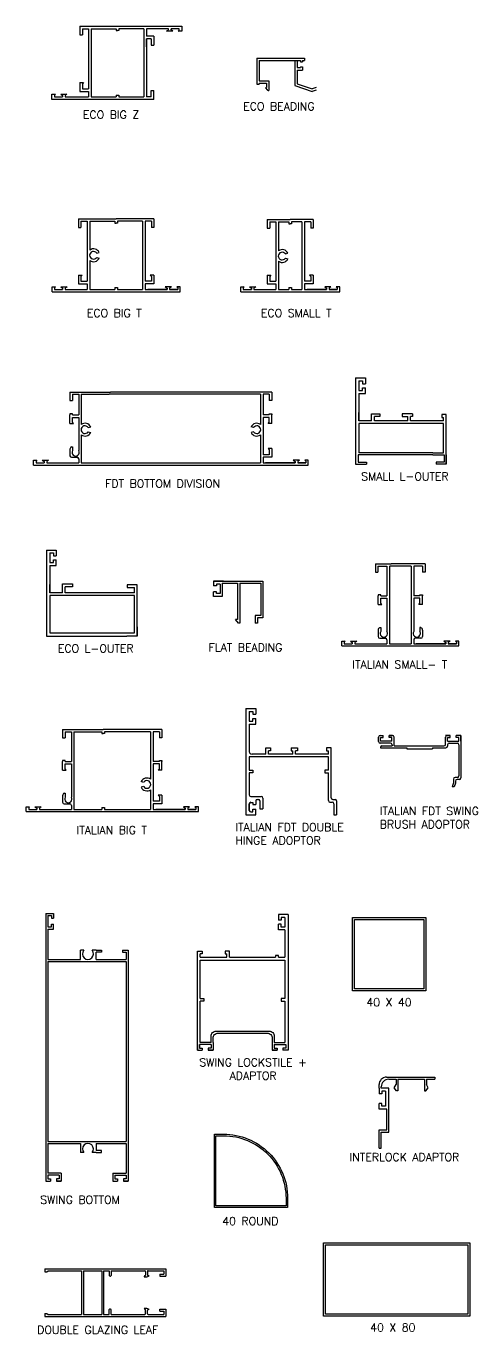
# Model space of a CAD drawing. Header units: millimetres. Extents: x -27371 to -844, y 11365 to 35579.
# Drawn here: x -1091 to -844, y 13920 to 14634 of the extents above; entities that cross this region are included whole.
import ezdxf

# ---------------------------------------------------------------- set-up
doc = ezdxf.new("R2010")
doc.units = ezdxf.units.MM
doc.styles.add('Annotative', font='romans.shx')

msp = doc.modelspace()

# ---------------------------------------------------------------- linework, layer by layer
for p, q in [((-1061.5, 14634.31), (-1005.9, 14634.31)), ((-1061.5, 14634.31), (-1061.5, 14629.51)), ((-1061.5, 14629.51), (-1060.1, 14629.51)), ((-1060.1, 14632.91), (-1056.7, 14632.91)), ((-1060.1, 14632.91), (-1060.1, 14629.51)), ((-1056.7, 14632.91), (-1056.7, 14600.11)), ((-1055.3, 14632.91), (-1041.6, 14632.91)), ((-1055.3, 14632.91), (-1055.3, 14611)), ((-1041.6, 14632.91), (-1041.6, 14631.91)), ((-1041.6, 14631.91), (-1040.9, 14631.91)), ((-1040.2, 14631.91), (-1040.9, 14631.91)), ((-1040.2, 14631.91), (-1040.9, 14631.91)), ((-1040.2, 14632.91), (-1040.2, 14631.91)), ((-1026.5, 14632.91), (-1040.2, 14632.91)), ((-1040.2, 14632.91), (-1040.2, 14631.91)), ((-1026.5, 14632.91), (-1026.5, 14595.71)), ((-1025.1, 14632.91), (-1025.1, 14628.76)), ((-1013.1, 14632.91), (-1025.1, 14632.91)), ((-1021.1, 14628.76), (-1025.1, 14628.76)), ((-1021.1, 14628.76), (-1021.1, 14623.96)), ((-1014.1, 14631.51), (-1013.1, 14632.21)), ((-1010.7, 14631.51), (-1014.1, 14631.51)), ((-1013.1, 14632.21), (-1013.1, 14632.91)), ((-1007.3, 14632.91), (-1011.7, 14632.91)), ((-1011.7, 14632.21), (-1011.7, 14632.91)), ((-1010.7, 14631.51), (-1011.7, 14632.21)), ((-1007.8, 14631.51), (-1007.3, 14631.95)), ((-1005.9, 14631.51), (-1007.8, 14631.51)), ((-1006.6, 14631.51), (-1007.8, 14631.51)), ((-1007.3, 14631.95), (-1007.3, 14632.91)), ((-1005.9, 14634.31), (-1005.9, 14631.51)), ((-1025.1, 14627.36), (-1025.1, 14600.11)), ((-1025.1, 14622.96), (-1025.1, 14627.36)), ((-1022.5, 14627.36), (-1025.1, 14627.36)), ((-1022.5, 14627.36), (-1022.5, 14623.96)), ((-1022.5, 14623.96), (-1021.1, 14623.96)), ((-964.89, 14616.86), (-938.89, 14616.86)), ((-964.89, 14616.86), (-964.89, 14602.66)), ((-963.59, 14615.56), (-940.99, 14615.56)), ((-963.59, 14615.56), (-963.59, 14604.46)), ((-944.09, 14615.56), (-944.09, 14601.86)), ((-942.79, 14615.56), (-942.79, 14611.66)), ((-940.99, 14615.56), (-940.99, 14614.86)), ((-940.99, 14614.86), (-939.89, 14614.86)), ((-939.89, 14615.56), (-938.89, 14615.56)), ((-939.89, 14615.56), (-939.89, 14614.86)), ((-938.89, 14616.86), (-938.89, 14615.56)), ((-1055.3, 14611), (-1055.3, 14595.71)), ((-1026.5, 14611), (-1026.5, 14595.71)), ((-942.79, 14611.66), (-940.99, 14611.66)), ((-942.79, 14610.36), (-939.89, 14610.36)), ((-942.79, 14610.36), (-942.79, 14602.79)), ((-940.99, 14612.16), (-939.89, 14612.16)), ((-940.99, 14612.16), (-940.99, 14611.66)), ((-939.89, 14612.16), (-939.89, 14610.36)), ((-1061.5, 14603.51), (-1061.5, 14598.71)), ((-1061.5, 14603.51), (-1059.5, 14603.51)), ((-1059.5, 14603.51), (-1060.1, 14602.79)), ((-1060.1, 14602.79), (-1060.1, 14600.11)), ((-1060.1, 14600.11), (-1056.7, 14600.11)), ((-1025.1, 14600.11), (-1025.1, 14595.71)), ((-964.89, 14602.66), (-963.59, 14602.66)), ((-963.59, 14604.46), (-958.39, 14604.46)), ((-963.59, 14603.16), (-959.69, 14603.16)), ((-963.59, 14603.16), (-963.59, 14602.66)), ((-960.09, 14600.56), (-959.69, 14600.88)), ((-960.09, 14600.56), (-959.23, 14599.5)), ((-959.69, 14603.16), (-959.69, 14600.88)), ((-958.73, 14599.26), (-958.39, 14599.26)), ((-958.39, 14604.46), (-958.39, 14599.26)), ((-944.09, 14601.86), (-934.69, 14598.66)), ((-942.79, 14602.79), (-934.69, 14600.03)), ((-932.44, 14600.8), (-934.69, 14600.03)), ((-932.44, 14599.42), (-934.69, 14598.66)), ((-1076.7, 14594.31), (-1076.7, 14597.11)), ((-1076.7, 14597.11), (-1074.8, 14597.11)), ((-1021.1, 14594.31), (-1076.7, 14594.31)), ((-1076, 14597.11), (-1074.8, 14597.11)), ((-1074.8, 14597.11), (-1075.3, 14596.66)), ((-1075.3, 14596.66), (-1075.3, 14595.71)), ((-1075.3, 14595.71), (-1070.9, 14595.71)), ((-1071.9, 14597.11), (-1068.5, 14597.11)), ((-1071.9, 14597.11), (-1070.9, 14596.41)), ((-1070.9, 14596.41), (-1070.9, 14595.71)), ((-1068.5, 14597.11), (-1069.5, 14596.41)), ((-1069.5, 14596.41), (-1069.5, 14595.71)), ((-1069.5, 14595.71), (-1056.7, 14595.71)), ((-1061.5, 14598.71), (-1056.7, 14598.71)), ((-1056.7, 14598.71), (-1056.7, 14595.71)), ((-1055.3, 14595.71), (-1041.6, 14595.71)), ((-1041.6, 14596.71), (-1040.2, 14596.71)), ((-1041.6, 14596.71), (-1041.6, 14595.71)), ((-1040.2, 14596.71), (-1040.2, 14595.71)), ((-1040.2, 14595.71), (-1026.5, 14595.71)), ((-1022.5, 14595.71), (-1025.1, 14595.71)), ((-1022.5, 14595.71), (-1022.5, 14599.11)), ((-1022.5, 14599.11), (-1021.1, 14599.11)), ((-1021.1, 14594.31), (-1021.1, 14599.11)), ((-1062.26, 14529.21), (-1041.66, 14529.21)), ((-1062.26, 14529.21), (-1062.26, 14524.41)), ((-1021.06, 14529.21), (-1041.66, 14529.21)), ((-1021.06, 14529.21), (-1021.06, 14524.41)), ((-959.26, 14528.81), (-946.66, 14528.81)), ((-959.26, 14528.81), (-959.26, 14524.01)), ((-934.06, 14528.81), (-946.66, 14528.81)), ((-934.06, 14528.81), (-934.06, 14524.01)), ((-1062.26, 14524.41), (-1060.86, 14524.41)), ((-1060.86, 14527.81), (-1057.46, 14527.81)), ((-1060.86, 14527.81), (-1060.86, 14524.41)), ((-1057.46, 14527.81), (-1057.46, 14495.01)), ((-1056.06, 14527.81), (-1042.36, 14527.81)), ((-1056.06, 14527.81), (-1056.06, 14512.09)), ((-1042.36, 14527.81), (-1042.36, 14526.81)), ((-1042.36, 14526.81), (-1041.66, 14526.81)), ((-1040.96, 14526.81), (-1041.66, 14526.81)), ((-1040.96, 14526.81), (-1041.66, 14526.81)), ((-1040.96, 14527.81), (-1040.96, 14526.81)), ((-1027.26, 14527.81), (-1040.96, 14527.81)), ((-1040.96, 14527.81), (-1040.96, 14526.81)), ((-1027.26, 14527.81), (-1027.26, 14490.61)), ((-1022.46, 14527.81), (-1025.86, 14527.81)), ((-1025.86, 14527.81), (-1025.86, 14495.01)), ((-1022.46, 14527.81), (-1022.46, 14524.41)), ((-1021.06, 14524.41), (-1022.46, 14524.41)), ((-959.26, 14524.01), (-957.86, 14524.01)), ((-957.86, 14527.41), (-954.46, 14527.41)), ((-957.86, 14527.41), (-957.86, 14524.01)), ((-954.46, 14527.41), (-954.46, 14495.01)), ((-953.06, 14527.41), (-947.36, 14527.41)), ((-953.06, 14527.41), (-953.06, 14511.69)), ((-947.36, 14527.41), (-947.36, 14526.41)), ((-947.36, 14526.41), (-946.66, 14526.41)), ((-945.96, 14526.41), (-946.66, 14526.41)), ((-945.96, 14526.41), (-946.66, 14526.41)), ((-945.96, 14527.41), (-945.96, 14526.41)), ((-940.26, 14527.41), (-945.96, 14527.41)), ((-945.96, 14527.41), (-945.96, 14526.41)), ((-940.26, 14527.41), (-940.26, 14490.61)), ((-935.46, 14527.41), (-938.86, 14527.41)), ((-938.86, 14527.41), (-938.86, 14495.01)), ((-935.46, 14527.41), (-935.46, 14524.01)), ((-934.06, 14524.01), (-935.46, 14524.01)), ((-1052.29, 14510.36), (-1050.91, 14510.75)), ((-1052.29, 14508.07), (-1050.91, 14507.68)), ((-949.29, 14509.96), (-947.91, 14510.35)), ((-949.29, 14507.67), (-947.91, 14507.28)), ((-1056.06, 14506.34), (-1056.06, 14505.91)), ((-1056.06, 14505.91), (-1056.06, 14490.61)), ((-1027.26, 14505.91), (-1027.26, 14490.61)), ((-953.06, 14505.94), (-953.06, 14505.51)), ((-953.06, 14505.51), (-953.06, 14490.61)), ((-940.26, 14505.51), (-940.26, 14490.61)), ((-1062.26, 14498.41), (-1062.26, 14493.61)), ((-1062.26, 14498.41), (-1060.26, 14498.41)), ((-1062.26, 14493.61), (-1057.46, 14493.61)), ((-1060.26, 14498.41), (-1060.86, 14497.69)), ((-1060.86, 14497.69), (-1060.86, 14495.01)), ((-1060.86, 14495.01), (-1057.46, 14495.01)), ((-1057.46, 14493.61), (-1057.46, 14490.61)), ((-1022.46, 14495.01), (-1025.86, 14495.01)), ((-1021.06, 14493.61), (-1025.86, 14493.61)), ((-1025.86, 14493.61), (-1025.86, 14490.61)), ((-1021.06, 14498.41), (-1023.06, 14498.41)), ((-1023.06, 14498.41), (-1022.46, 14497.69)), ((-1022.46, 14497.69), (-1022.46, 14495.01)), ((-1021.06, 14498.41), (-1021.06, 14493.61)), ((-959.26, 14498.41), (-959.26, 14493.61)), ((-959.26, 14498.41), (-957.26, 14498.41)), ((-959.26, 14493.61), (-954.46, 14493.61)), ((-957.26, 14498.41), (-957.86, 14497.69)), ((-957.86, 14497.69), (-957.86, 14495.01)), ((-957.86, 14495.01), (-954.46, 14495.01)), ((-954.46, 14493.61), (-954.46, 14490.61)), ((-935.46, 14495.01), (-938.86, 14495.01)), ((-934.06, 14493.61), (-938.86, 14493.61)), ((-938.86, 14493.61), (-938.86, 14490.61)), ((-934.06, 14498.41), (-936.06, 14498.41)), ((-936.06, 14498.41), (-935.46, 14497.69)), ((-935.46, 14497.69), (-935.46, 14495.01)), ((-934.06, 14498.41), (-934.06, 14493.61)), ((-1076.66, 14489.21), (-1076.66, 14492.01)), ((-1076.66, 14492.01), (-1074.76, 14492.01)), ((-1076.66, 14489.21), (-1006.66, 14489.21)), ((-1075.96, 14492.01), (-1074.76, 14492.01)), ((-1074.76, 14492.01), (-1075.26, 14491.57)), ((-1075.26, 14491.57), (-1075.26, 14490.61)), ((-1075.26, 14490.61), (-1070.86, 14490.61)), ((-1071.86, 14492.01), (-1068.46, 14492.01)), ((-1071.86, 14492.01), (-1070.86, 14491.31)), ((-1070.86, 14491.31), (-1070.86, 14490.61)), ((-1068.46, 14492.01), (-1069.46, 14491.31)), ((-1069.46, 14491.31), (-1069.46, 14490.61)), ((-1069.46, 14490.61), (-1057.46, 14490.61)), ((-1056.06, 14490.61), (-1042.36, 14490.61)), ((-1042.36, 14491.61), (-1040.96, 14491.61)), ((-1042.36, 14491.61), (-1042.36, 14490.61)), ((-1040.96, 14491.61), (-1040.96, 14490.61)), ((-1040.96, 14490.61), (-1027.26, 14490.61)), ((-1025.86, 14490.61), (-1013.86, 14490.61)), ((-1013.86, 14490.61), (-1024.46, 14490.61)), ((-1011.46, 14492.01), (-1014.86, 14492.01)), ((-1014.86, 14492.01), (-1013.86, 14491.31)), ((-1013.86, 14491.31), (-1013.86, 14490.61)), ((-1011.46, 14492.01), (-1012.46, 14491.31)), ((-1012.46, 14491.31), (-1012.46, 14490.61)), ((-1012.46, 14490.61), (-1008.06, 14490.61)), ((-1008.06, 14490.61), (-1012.46, 14490.61)), ((-1006.66, 14492.01), (-1008.56, 14492.01)), ((-1007.36, 14492.01), (-1008.56, 14492.01)), ((-1008.56, 14492.01), (-1008.06, 14491.57)), ((-1008.06, 14491.57), (-1008.06, 14490.61)), ((-1006.66, 14489.21), (-1006.66, 14492.01)), ((-973.66, 14489.21), (-973.66, 14492.01)), ((-973.66, 14492.01), (-971.76, 14492.01)), ((-973.66, 14489.21), (-919.66, 14489.21)), ((-972.96, 14492.01), (-971.76, 14492.01)), ((-971.76, 14492.01), (-972.26, 14491.57)), ((-972.26, 14491.57), (-972.26, 14490.61)), ((-972.26, 14490.61), (-967.86, 14490.61)), ((-968.86, 14492.01), (-965.46, 14492.01)), ((-968.86, 14492.01), (-967.86, 14491.31)), ((-967.86, 14491.31), (-967.86, 14490.61)), ((-965.46, 14492.01), (-966.46, 14491.31)), ((-966.46, 14491.31), (-966.46, 14490.61)), ((-966.46, 14490.61), (-954.46, 14490.61)), ((-953.06, 14490.61), (-947.36, 14490.61)), ((-947.36, 14491.61), (-945.96, 14491.61)), ((-947.36, 14491.61), (-947.36, 14490.61)), ((-945.96, 14491.61), (-945.96, 14490.61)), ((-945.96, 14490.61), (-940.26, 14490.61)), ((-938.86, 14490.61), (-926.86, 14490.61)), ((-926.86, 14490.61), (-937.46, 14490.61)), ((-924.46, 14492.01), (-927.86, 14492.01)), ((-927.86, 14492.01), (-926.86, 14491.31)), ((-926.86, 14491.31), (-926.86, 14490.61)), ((-924.46, 14492.01), (-925.46, 14491.31)), ((-925.46, 14491.31), (-925.46, 14490.61)), ((-925.46, 14490.61), (-921.06, 14490.61)), ((-921.06, 14490.61), (-925.46, 14490.61)), ((-919.66, 14492.01), (-921.56, 14492.01)), ((-920.36, 14492.01), (-921.56, 14492.01)), ((-921.56, 14492.01), (-921.06, 14491.57)), ((-921.06, 14491.57), (-921.06, 14490.61)), ((-919.66, 14489.21), (-919.66, 14492.01)), ((-910.99, 14442.23), (-910.99, 14395.23)), ((-910.99, 14442.23), (-905.59, 14442.23)), ((-905.59, 14442.23), (-905.59, 14439.13)), ((-909.19, 14440.63), (-909.19, 14435.39)), ((-909.19, 14440.63), (-907.19, 14440.63)), ((-909.19, 14440.63), (-909.19, 14435.39)), ((-909.19, 14435.39), (-907.19, 14435.39)), ((-907.19, 14440.63), (-907.19, 14439.13)), ((-907.19, 14439.13), (-905.59, 14439.13)), ((-907.19, 14436.89), (-905.59, 14436.89)), ((-907.19, 14435.39), (-907.19, 14436.89)), ((-905.59, 14433.79), (-905.59, 14436.89)), ((-1066.89, 14434.53), (-1044.79, 14434.53)), ((-1066.89, 14434.53), (-1066.89, 14429.93)), ((-1066.89, 14429.93), (-1065.49, 14429.93)), ((-1065.49, 14433.33), (-1062.09, 14433.33)), ((-1065.49, 14433.33), (-1065.49, 14429.93)), ((-1062.09, 14433.33), (-1062.09, 14422.13)), ((-1060.69, 14433.33), (-1045.49, 14433.33)), ((-1060.69, 14433.33), (-1060.69, 14416.88)), ((-962.89, 14433.33), (-1045.49, 14433.33)), ((-956.69, 14434.53), (-1044.79, 14434.53)), ((-962.89, 14433.33), (-962.89, 14416.88)), ((-958.09, 14433.33), (-961.49, 14433.33)), ((-961.49, 14433.33), (-961.49, 14422.13)), ((-958.09, 14433.33), (-958.09, 14429.93)), ((-956.69, 14429.93), (-958.09, 14429.93)), ((-956.69, 14434.53), (-956.69, 14429.93)), ((-909.19, 14433.79), (-909.19, 14418.87)), ((-909.19, 14433.79), (-905.59, 14433.79)), ((-1065.49, 14422.63), (-1066.89, 14422.63)), ((-1066.89, 14422.63), (-1066.89, 14422.13)), ((-1066.89, 14417.33), (-1066.89, 14422.13)), ((-1065.49, 14422.13), (-1065.49, 14422.63)), ((-1065.49, 14422.13), (-1062.09, 14422.13)), ((-958.09, 14422.13), (-961.49, 14422.13)), ((-958.09, 14422.13), (-958.09, 14422.63)), ((-958.09, 14422.63), (-956.69, 14422.63)), ((-956.69, 14422.63), (-956.69, 14422.13)), ((-956.69, 14417.33), (-956.69, 14422.13)), ((-909.19, 14418.87), (-909.19, 14423.43)), ((-909.19, 14421.93), (-909.19, 14418.87)), ((-902.24, 14422.73), (-897.78, 14422.73)), ((-902.24, 14421.23), (-902.24, 14422.73)), ((-902.24, 14418.87), (-902.24, 14421.23)), ((-900.74, 14418.87), (-900.74, 14421.23)), ((-897.78, 14421.23), (-900.74, 14421.23)), ((-897.78, 14422.73), (-897.78, 14421.23)), ((-880.01, 14422.73), (-885.48, 14422.73)), ((-885.48, 14422.73), (-885.48, 14421.23)), ((-885.48, 14421.23), (-882.51, 14421.23)), ((-882.51, 14418.87), (-882.51, 14421.23)), ((-881.01, 14418.87), (-881.01, 14421.23)), ((-880.01, 14421.23), (-881.01, 14421.23)), ((-880.01, 14422.73), (-880.01, 14421.23)), ((-861.49, 14422.23), (-863.95, 14422.23)), ((-863.95, 14422.23), (-863.95, 14420.73)), ((-861.49, 14395.23), (-861.49, 14422.23)), ((-861.49, 14420.73), (-861.49, 14422.23)), ((-861.49, 14418.87), (-861.49, 14421.34)), ((-1066.89, 14417.33), (-1064.89, 14417.33)), ((-1065.49, 14420.73), (-1062.09, 14420.73)), ((-1065.49, 14418.05), (-1065.49, 14420.73)), ((-1064.89, 14417.33), (-1065.49, 14418.05)), ((-1062.09, 14420.73), (-1062.09, 14402.6)), ((-1056.93, 14415.15), (-1055.54, 14415.54)), ((-966.65, 14415.15), (-968.03, 14415.54)), ((-961.49, 14420.73), (-961.49, 14400.33)), ((-958.09, 14420.73), (-961.49, 14420.73)), ((-958.69, 14417.33), (-958.09, 14418.05)), ((-956.69, 14417.33), (-958.69, 14417.33)), ((-958.09, 14418.05), (-958.09, 14420.73)), ((-902.24, 14418.87), (-909.19, 14418.87)), ((-905.59, 14418.87), (-909.19, 14418.87)), ((-909.19, 14417.37), (-909.19, 14401.43)), ((-862.99, 14417.37), (-909.19, 14417.37)), ((-882.51, 14418.87), (-900.74, 14418.87)), ((-882.51, 14418.87), (-898.6, 14418.87)), ((-862.99, 14418.87), (-881.01, 14418.87)), ((-863.95, 14420.73), (-862.99, 14420.73)), ((-862.99, 14418.87), (-862.99, 14420.73)), ((-862.99, 14418.87), (-862.99, 14420.73)), ((-862.99, 14401.43), (-862.99, 14417.37)), ((-1060.69, 14411.14), (-1060.69, 14395.93)), ((-1060.69, 14411.14), (-1060.69, 14410.7)), ((-1060.69, 14406.66), (-1060.69, 14395.93)), ((-1056.93, 14412.87), (-1055.54, 14412.47)), ((-966.65, 14412.87), (-968.03, 14412.47)), ((-962.89, 14411.14), (-962.89, 14410.7)), ((-962.89, 14411.14), (-962.89, 14395.93)), ((-962.89, 14411.14), (-962.89, 14395.93)), ((-1066.89, 14403.37), (-1066.89, 14399.79)), ((-1066.03, 14404.73), (-1065.49, 14404.73)), ((-1065.49, 14404.73), (-1065.49, 14402.6)), ((-958.09, 14400.33), (-961.49, 14400.33)), ((-956.69, 14403.73), (-958.69, 14403.73)), ((-958.69, 14403.73), (-958.09, 14403.01)), ((-958.09, 14403.01), (-958.09, 14400.33)), ((-956.69, 14403.73), (-956.69, 14398.93)), ((-868.82, 14400.33), (-909.59, 14400.33)), ((-909.59, 14400.33), (-909.59, 14396.33)), ((-868.82, 14401.43), (-909.19, 14401.43)), ((-868.82, 14401.43), (-862.99, 14401.43)), ((-868.82, 14400.33), (-862.59, 14400.33)), ((-862.59, 14400.33), (-862.59, 14396.33)), ((-861.49, 14400.33), (-861.49, 14395.23)), ((-1086.79, 14394.73), (-1086.79, 14397.33)), ((-1086.79, 14397.33), (-1084.89, 14397.33)), ((-1086.79, 14394.73), (-936.79, 14394.73)), ((-1086.09, 14397.33), (-1084.89, 14397.33)), ((-1084.89, 14397.33), (-1085.39, 14396.89)), ((-1085.39, 14396.89), (-1085.39, 14395.93)), ((-1085.39, 14395.93), (-1080.99, 14395.93)), ((-1081.99, 14397.33), (-1078.59, 14397.33)), ((-1081.99, 14397.33), (-1080.99, 14396.63)), ((-1080.99, 14396.63), (-1080.99, 14395.93)), ((-1078.59, 14397.33), (-1079.59, 14396.63)), ((-1079.59, 14396.63), (-1079.59, 14395.93)), ((-1079.59, 14395.93), (-1062.09, 14395.93)), ((-1066.03, 14398.93), (-1062.95, 14398.93)), ((-1062.09, 14398.07), (-1062.09, 14395.93)), ((-1060.69, 14395.93), (-1045.49, 14395.93)), ((-1045.49, 14395.93), (-962.89, 14395.93)), ((-956.69, 14398.93), (-961.49, 14398.93)), ((-961.49, 14398.93), (-961.49, 14395.93)), ((-961.49, 14395.93), (-943.99, 14395.93)), ((-943.99, 14395.93), (-960.09, 14395.93)), ((-941.59, 14397.33), (-944.99, 14397.33)), ((-944.99, 14397.33), (-943.99, 14396.63)), ((-943.99, 14396.63), (-943.99, 14395.93)), ((-941.59, 14397.33), (-942.59, 14396.63)), ((-942.59, 14396.63), (-942.59, 14395.93)), ((-942.59, 14395.93), (-938.19, 14395.93)), ((-938.19, 14395.93), (-942.59, 14395.93)), ((-936.79, 14397.33), (-938.69, 14397.33)), ((-937.49, 14397.33), (-938.69, 14397.33)), ((-938.69, 14397.33), (-938.19, 14396.89)), ((-938.19, 14396.89), (-938.19, 14395.93)), ((-936.79, 14394.73), (-936.79, 14397.33)), ((-910.99, 14395.23), (-909.19, 14395.23)), ((-910.99, 14395.23), (-909.19, 14395.23)), ((-910.69, 14395.23), (-905.09, 14395.23)), ((-910.69, 14395.23), (-905.09, 14395.23)), ((-909.59, 14396.33), (-905.09, 14396.33)), ((-905.09, 14396.33), (-905.09, 14395.23)), ((-867.09, 14396.33), (-867.09, 14395.23)), ((-862.59, 14396.33), (-867.09, 14396.33)), ((-861.49, 14395.23), (-867.09, 14395.23)), ((-861.49, 14395.23), (-867.09, 14395.23)), ((-1079.73, 14348.3), (-1079.73, 14301.3)), ((-1079.73, 14348.3), (-1074.33, 14348.3)), ((-1077.93, 14346.7), (-1077.93, 14341.47)), ((-1077.93, 14346.7), (-1075.93, 14346.7)), ((-1077.93, 14346.7), (-1077.93, 14341.47)), ((-1075.93, 14346.7), (-1075.93, 14345.2)), ((-1075.93, 14345.2), (-1074.33, 14345.2)), ((-1075.93, 14342.97), (-1074.33, 14342.97)), ((-1075.93, 14341.47), (-1075.93, 14342.97)), ((-1074.33, 14348.3), (-1074.33, 14345.2)), ((-1074.33, 14339.87), (-1074.33, 14342.97)), ((-1077.93, 14341.47), (-1075.93, 14341.47)), ((-1077.93, 14339.87), (-1077.93, 14324.94)), ((-1077.93, 14339.87), (-1074.33, 14339.87)), ((-900.18, 14340.76), (-891.58, 14340.76)), ((-900.18, 14340.76), (-900.18, 14336.16)), ((-900.18, 14336.16), (-898.78, 14336.16)), ((-898.78, 14339.56), (-893.88, 14339.56)), ((-898.78, 14339.56), (-898.78, 14336.16)), ((-893.88, 14339.56), (-893.88, 14323.36)), ((-892.48, 14339.56), (-892.28, 14339.56)), ((-892.48, 14339.56), (-892.48, 14297.16)), ((-880.68, 14339.56), (-892.28, 14339.56)), ((-872.98, 14340.76), (-891.58, 14340.76)), ((-880.68, 14339.56), (-880.68, 14297.16)), ((-874.38, 14339.56), (-879.28, 14339.56)), ((-879.28, 14339.56), (-879.28, 14323.36)), ((-874.38, 14339.56), (-874.38, 14336.16)), ((-872.98, 14336.16), (-874.38, 14336.16)), ((-872.98, 14340.76), (-872.98, 14336.16)), ((-1077.93, 14324.94), (-1077.93, 14329.5)), ((-1077.93, 14328), (-1077.93, 14324.94)), ((-1070.98, 14329.8), (-1065.52, 14329.8)), ((-1070.98, 14328.3), (-1070.98, 14329.8)), ((-1070.98, 14324.94), (-1070.98, 14328.3)), ((-1069.48, 14324.94), (-1069.48, 14328.3)), ((-1065.52, 14328.3), (-1069.48, 14328.3)), ((-1065.52, 14329.8), (-1065.52, 14328.3)), ((-1030.23, 14329.3), (-1035.69, 14329.3)), ((-1035.69, 14329.3), (-1035.69, 14327.8)), ((-1030.23, 14301.3), (-1030.23, 14329.3)), ((-1030.23, 14327.8), (-1030.23, 14329.3)), ((-1030.23, 14324.94), (-1030.23, 14328.41)), ((-988.55, 14331.34), (-961.55, 14331.34)), ((-983.15, 14331.34), (-988.55, 14331.34)), ((-988.55, 14331.34), (-988.55, 14328.74)), ((-986.95, 14328.74), (-988.55, 14328.74)), ((-984.95, 14329.74), (-986.95, 14329.74)), ((-986.95, 14329.74), (-986.95, 14328.74)), ((-984.95, 14329.74), (-984.95, 14324.5)), ((-984.95, 14329.74), (-984.95, 14324.5)), ((-983.75, 14330.14), (-975.45, 14330.14)), ((-983.75, 14330.14), (-983.75, 14322.9)), ((-975.45, 14330.14), (-975.45, 14310.34)), ((-974.25, 14330.14), (-962.75, 14330.14)), ((-974.25, 14330.14), (-974.25, 14308.34)), ((-962.75, 14330.14), (-962.75, 14312.54)), ((-961.55, 14331.34), (-961.55, 14311.34)), ((-1070.98, 14324.94), (-1077.93, 14324.94)), ((-1074.33, 14324.94), (-1077.93, 14324.94)), ((-1077.93, 14323.44), (-1077.93, 14303.1)), ((-1031.73, 14323.44), (-1077.93, 14323.44)), ((-1031.73, 14324.94), (-1069.48, 14324.94)), ((-1051.25, 14324.94), (-1069.48, 14324.94)), ((-1051.25, 14324.94), (-1067.34, 14324.94)), ((-1035.69, 14327.8), (-1031.73, 14327.8)), ((-1031.73, 14324.94), (-1031.73, 14327.8)), ((-1031.73, 14324.94), (-1031.73, 14327.8)), ((-1031.73, 14303.1), (-1031.73, 14323.44)), ((-986.95, 14325.5), (-988.55, 14325.5)), ((-988.55, 14322.9), (-988.55, 14325.5)), ((-983.75, 14322.9), (-988.55, 14322.9)), ((-986.95, 14324.5), (-986.95, 14325.5)), ((-984.95, 14324.5), (-986.95, 14324.5)), ((-897.28, 14323.86), (-898.68, 14323.86)), ((-898.68, 14323.86), (-898.68, 14323.36)), ((-898.68, 14318.56), (-898.68, 14323.36)), ((-897.28, 14323.36), (-897.28, 14323.86)), ((-897.28, 14323.36), (-893.88, 14323.36)), ((-897.28, 14321.96), (-893.88, 14321.96)), ((-897.28, 14319.28), (-897.28, 14321.96)), ((-893.88, 14321.96), (-893.88, 14303.83)), ((-875.88, 14323.36), (-879.28, 14323.36)), ((-879.28, 14321.96), (-879.28, 14303.83)), ((-875.88, 14321.96), (-879.28, 14321.96)), ((-875.88, 14323.36), (-875.88, 14323.86)), ((-875.88, 14323.86), (-874.48, 14323.86)), ((-875.88, 14319.28), (-875.88, 14321.96)), ((-874.48, 14323.86), (-874.48, 14323.36)), ((-874.48, 14318.56), (-874.48, 14323.36)), ((-898.68, 14318.56), (-896.68, 14318.56)), ((-896.68, 14318.56), (-897.28, 14319.28)), ((-876.48, 14318.56), (-875.88, 14319.28)), ((-874.48, 14318.56), (-876.48, 14318.56)), ((-975.45, 14310.34), (-976.45, 14310.34)), ((-974.85, 14308.34), (-976.45, 14310.34)), ((-974.25, 14308.34), (-974.85, 14308.34)), ((-962.75, 14312.54), (-965.75, 14312.54)), ((-965.75, 14312.54), (-965.75, 14308.34)), ((-964.55, 14308.34), (-965.75, 14308.34)), ((-961.55, 14311.34), (-964.55, 14311.34)), ((-964.55, 14311.34), (-964.55, 14308.34)), ((-892.48, 14312.45), (-892.48, 14297.16)), ((-880.68, 14307.89), (-880.68, 14297.16)), ((-880.68, 14307.45), (-880.68, 14297.16)), ((-1079.73, 14301.3), (-1077.93, 14301.3)), ((-1079.73, 14301.3), (-1077.93, 14301.3)), ((-1079.43, 14301.3), (-1073.83, 14301.3)), ((-1079.43, 14301.3), (-1035.83, 14301.3)), ((-1077.93, 14303.1), (-1031.73, 14303.1)), ((-1030.23, 14301.3), (-1035.83, 14301.3)), ((-1030.23, 14301.3), (-1035.83, 14301.3)), ((-1030.23, 14306.4), (-1030.23, 14301.3)), ((-898.68, 14304.6), (-898.68, 14301.02)), ((-897.82, 14305.96), (-897.28, 14305.96)), ((-897.82, 14300.16), (-894.74, 14300.16)), ((-897.28, 14305.96), (-897.28, 14303.83)), ((-875.34, 14300.16), (-878.42, 14300.16)), ((-875.88, 14305.96), (-875.88, 14303.83)), ((-875.34, 14305.96), (-875.88, 14305.96)), ((-874.48, 14304.6), (-874.48, 14301.02)), ((-918.58, 14295.96), (-918.58, 14298.56)), ((-918.58, 14298.56), (-916.68, 14298.56)), ((-918.58, 14295.96), (-854.58, 14295.96)), ((-917.88, 14298.56), (-916.68, 14298.56)), ((-916.68, 14298.56), (-917.18, 14298.12)), ((-917.18, 14298.12), (-917.18, 14297.16)), ((-917.18, 14297.16), (-912.78, 14297.16)), ((-913.78, 14298.56), (-910.38, 14298.56)), ((-913.78, 14298.56), (-912.78, 14297.86)), ((-912.78, 14297.86), (-912.78, 14297.16)), ((-910.38, 14298.56), (-911.38, 14297.86)), ((-911.38, 14297.86), (-911.38, 14297.16)), ((-911.38, 14297.16), (-893.88, 14297.16)), ((-893.88, 14299.3), (-893.88, 14297.16)), ((-892.48, 14297.16), (-890.88, 14297.16)), ((-890.88, 14297.16), (-880.68, 14297.16)), ((-879.28, 14299.3), (-879.28, 14297.16)), ((-879.28, 14297.16), (-861.78, 14297.16)), ((-861.78, 14297.16), (-877.88, 14297.16)), ((-859.38, 14298.56), (-862.78, 14298.56)), ((-862.78, 14298.56), (-861.78, 14297.86)), ((-861.78, 14297.86), (-861.78, 14297.16)), ((-859.38, 14298.56), (-860.38, 14297.86)), ((-860.38, 14297.86), (-860.38, 14297.16)), ((-860.38, 14297.16), (-855.98, 14297.16)), ((-855.98, 14297.16), (-860.38, 14297.16)), ((-854.58, 14298.56), (-856.48, 14298.56)), ((-855.28, 14298.56), (-856.48, 14298.56)), ((-856.48, 14298.56), (-855.98, 14298.12)), ((-855.98, 14298.12), (-855.98, 14297.16)), ((-854.58, 14295.96), (-854.58, 14298.56)), ((-970.84, 14261.74), (-970.84, 14203.74)), ((-970.84, 14261.74), (-965.44, 14261.74)), ((-969.04, 14260.14), (-969.04, 14254.9)), ((-969.04, 14260.14), (-967.04, 14260.14)), ((-969.04, 14260.14), (-969.04, 14254.9)), ((-967.04, 14260.14), (-967.04, 14258.64)), ((-967.04, 14258.64), (-965.44, 14258.64)), ((-965.44, 14261.74), (-965.44, 14258.64)), ((-1070.88, 14250.35), (-1048.78, 14250.35)), ((-1070.88, 14250.35), (-1070.88, 14245.75)), ((-1016.68, 14250.35), (-1048.78, 14250.35)), ((-1016.68, 14250.35), (-1016.68, 14245.75)), ((-969.04, 14254.9), (-967.04, 14254.9)), ((-969.04, 14253.3), (-969.04, 14238.8)), ((-969.04, 14253.3), (-965.44, 14253.3)), ((-967.04, 14256.4), (-965.44, 14256.4)), ((-967.04, 14254.9), (-967.04, 14256.4)), ((-965.44, 14253.3), (-965.44, 14256.4)), ((-1070.88, 14245.75), (-1069.48, 14245.75)), ((-1069.48, 14249.15), (-1066.08, 14249.15)), ((-1069.48, 14249.15), (-1069.48, 14245.75)), ((-1066.08, 14249.15), (-1066.08, 14232.95)), ((-1064.68, 14249.15), (-1049.48, 14249.15)), ((-1064.68, 14249.15), (-1064.68, 14206.75)), ((-1049.48, 14249.15), (-1049.48, 14248.15)), ((-1049.48, 14248.15), (-1048.78, 14248.15)), ((-1048.08, 14248.15), (-1048.78, 14248.15)), ((-1048.08, 14248.15), (-1048.78, 14248.15)), ((-1048.08, 14249.15), (-1048.08, 14248.15)), ((-1022.88, 14249.15), (-1048.08, 14249.15)), ((-1048.08, 14249.15), (-1048.08, 14248.15)), ((-1022.88, 14249.15), (-1022.88, 14223.22)), ((-1018.08, 14249.15), (-1021.48, 14249.15)), ((-1021.48, 14249.15), (-1021.48, 14232.95)), ((-1018.08, 14249.15), (-1018.08, 14245.75)), ((-1016.68, 14245.75), (-1018.08, 14245.75)), ((-898.45, 14243.72), (-898.45, 14246.2)), ((-897.59, 14247.06), (-895.85, 14247.06)), ((-897.59, 14247.06), (-895.85, 14247.06)), ((-891.94, 14242.86), (-897.59, 14242.86)), ((-897.35, 14243.96), (-897.35, 14245.96)), ((-897.35, 14245.96), (-895.85, 14245.96)), ((-891.11, 14243.96), (-897.35, 14243.96)), ((-895.85, 14245.96), (-895.85, 14247.06)), ((-892.61, 14247.06), (-890.87, 14247.06)), ((-892.61, 14245.96), (-892.61, 14247.06)), ((-890.87, 14247.06), (-892.61, 14247.06)), ((-891.11, 14245.96), (-892.61, 14245.96)), ((-891.11, 14243.96), (-891.11, 14245.96)), ((-890.01, 14241.36), (-890.01, 14246.2)), ((-859.28, 14247.06), (-861.88, 14247.06)), ((-861.88, 14242.22), (-861.88, 14246.2)), ((-861.03, 14247.06), (-859.28, 14247.06)), ((-860.78, 14243.96), (-860.78, 14245.96)), ((-860.78, 14245.96), (-859.28, 14245.96)), ((-860.78, 14243.96), (-854.55, 14243.96)), ((-859.93, 14242.86), (-855.41, 14242.86)), ((-859.28, 14245.96), (-859.28, 14247.06)), ((-853.45, 14247.06), (-856.05, 14247.06)), ((-856.05, 14245.96), (-856.05, 14247.06)), ((-854.31, 14247.06), (-856.05, 14247.06)), ((-854.55, 14245.96), (-856.05, 14245.96)), ((-854.55, 14243.96), (-854.55, 14245.96)), ((-853.45, 14247.06), (-853.45, 14223.92)), ((-853.45, 14243.96), (-853.45, 14246.2)), ((-969.04, 14235.37), (-969.04, 14228.2)), ((-925.84, 14235.37), (-969.04, 14235.37)), ((-959.95, 14236.87), (-967.37, 14236.87)), ((-959.95, 14240.24), (-957.48, 14240.24)), ((-959.95, 14238.74), (-959.95, 14240.24)), ((-959.95, 14236.87), (-959.95, 14239.35)), ((-958.45, 14236.87), (-958.45, 14238.74)), ((-957.48, 14238.74), (-958.45, 14238.74)), ((-945.2, 14236.87), (-958.45, 14236.87)), ((-957.48, 14240.24), (-957.48, 14238.74)), ((-946.16, 14240.24), (-942.73, 14240.24)), ((-946.16, 14240.24), (-946.16, 14238.74)), ((-946.16, 14238.74), (-945.2, 14238.74)), ((-945.2, 14236.87), (-945.2, 14238.74)), ((-943.7, 14236.87), (-943.7, 14238.74)), ((-942.73, 14238.74), (-943.7, 14238.74)), ((-925.84, 14236.87), (-943.7, 14236.87)), ((-942.73, 14240.24), (-942.73, 14238.74)), ((-924.34, 14240.24), (-926.8, 14240.24)), ((-926.8, 14240.24), (-926.8, 14238.74)), ((-926.8, 14238.74), (-925.84, 14238.74)), ((-925.84, 14236.87), (-925.84, 14238.74)), ((-925.84, 14228.2), (-925.84, 14235.37)), ((-924.34, 14213.03), (-924.34, 14240.24)), ((-924.34, 14238.74), (-924.34, 14240.24)), ((-924.34, 14236.87), (-924.34, 14239.35)), ((-897.45, 14240.5), (-897.45, 14240.36)), ((-897.45, 14240.36), (-882.95, 14240.36)), ((-896.59, 14241.36), (-891.08, 14241.36)), ((-891.08, 14242), (-891.08, 14241.36)), ((-890.01, 14241.36), (-862.74, 14241.36)), ((-882.95, 14240.36), (-882.95, 14239.86)), ((-882.95, 14239.86), (-868.95, 14239.86)), ((-868.95, 14240.36), (-861.64, 14240.36)), ((-868.95, 14240.36), (-868.95, 14239.86)), ((-860.78, 14242), (-860.78, 14241.36)), ((-860.78, 14241.36), (-860.78, 14241.22)), ((-854.55, 14242), (-854.55, 14225.02)), ((-1069.48, 14233.45), (-1070.88, 14233.45)), ((-1070.88, 14233.45), (-1070.88, 14232.95)), ((-1070.88, 14228.15), (-1070.88, 14232.95)), ((-1070.88, 14228.15), (-1068.88, 14228.15)), ((-1069.48, 14232.95), (-1069.48, 14233.45)), ((-1069.48, 14232.95), (-1066.08, 14232.95)), ((-1069.48, 14231.55), (-1066.08, 14231.55)), ((-1069.48, 14228.87), (-1069.48, 14231.55)), ((-1068.88, 14228.15), (-1069.48, 14228.87)), ((-1066.08, 14231.55), (-1066.08, 14213.42)), ((-1018.08, 14232.95), (-1021.48, 14232.95)), ((-1021.48, 14231.55), (-1021.48, 14211.15)), ((-1018.08, 14231.55), (-1021.48, 14231.55)), ((-1018.68, 14228.15), (-1018.08, 14228.87)), ((-1016.68, 14228.15), (-1018.68, 14228.15)), ((-1018.08, 14232.95), (-1018.08, 14233.45)), ((-1018.08, 14233.45), (-1016.68, 14233.45)), ((-1018.08, 14228.87), (-1018.08, 14231.55)), ((-1016.68, 14233.45), (-1016.68, 14232.95)), ((-1016.68, 14228.15), (-1016.68, 14232.95)), ((-1064.68, 14222.04), (-1064.68, 14206.75)), ((-1026.65, 14221.49), (-1028.03, 14221.89)), ((-969.04, 14226.7), (-969.04, 14214.63)), ((-925.84, 14211.53), (-925.84, 14226.7)), ((-857.55, 14221.16), (-858.35, 14219.06)), ((-857.55, 14223.3), (-857.55, 14221.16)), ((-856.45, 14220.96), (-857.17, 14219.06)), ((-855.41, 14224.16), (-856.69, 14224.16)), ((-856.45, 14222.2), (-856.45, 14220.96)), ((-854.31, 14223.06), (-855.59, 14223.06)), ((-1070.88, 14214.19), (-1070.88, 14210.61)), ((-1070.02, 14215.55), (-1069.48, 14215.55)), ((-1069.48, 14215.55), (-1069.48, 14213.42)), ((-1026.65, 14219.21), (-1028.03, 14218.81)), ((-1022.88, 14217.48), (-1022.88, 14217.04)), ((-1022.88, 14217.48), (-1022.88, 14206.75)), ((-1022.88, 14217.04), (-1022.88, 14206.75)), ((-1016.68, 14214.55), (-1018.68, 14214.55)), ((-1018.68, 14214.55), (-1018.08, 14213.83)), ((-1018.08, 14213.83), (-1018.08, 14211.15)), ((-1016.68, 14214.55), (-1016.68, 14209.75)), ((-968.18, 14213.77), (-962.46, 14213.77)), ((-857.17, 14219.06), (-858.35, 14219.06)), ((-1090.78, 14205.55), (-1090.78, 14208.15)), ((-1090.78, 14208.15), (-1088.88, 14208.15)), ((-1090.08, 14208.15), (-1088.88, 14208.15)), ((-1088.88, 14208.15), (-1089.38, 14207.71)), ((-1089.38, 14207.71), (-1089.38, 14206.75)), ((-1089.38, 14206.75), (-1084.98, 14206.75)), ((-1085.98, 14208.15), (-1082.58, 14208.15)), ((-1085.98, 14208.15), (-1084.98, 14207.45)), ((-1084.98, 14207.45), (-1084.98, 14206.75)), ((-1082.58, 14208.15), (-1083.58, 14207.45)), ((-1083.58, 14207.45), (-1083.58, 14206.75)), ((-1083.58, 14206.75), (-1066.08, 14206.75)), ((-1070.02, 14209.75), (-1066.95, 14209.75)), ((-1066.08, 14208.89), (-1066.08, 14206.75)), ((-1064.68, 14206.75), (-1049.48, 14206.75)), ((-1049.48, 14207.75), (-1048.08, 14207.75)), ((-1049.48, 14207.75), (-1049.48, 14206.75)), ((-1048.08, 14207.75), (-1048.08, 14206.75)), ((-1048.08, 14206.75), (-1022.88, 14206.75)), ((-1018.08, 14211.15), (-1021.48, 14211.15)), ((-1016.68, 14209.75), (-1021.48, 14209.75)), ((-1021.48, 14209.75), (-1021.48, 14206.75)), ((-1021.48, 14206.75), (-1003.98, 14206.75)), ((-1003.98, 14206.75), (-1020.08, 14206.75)), ((-1001.58, 14208.15), (-1004.98, 14208.15)), ((-1004.98, 14208.15), (-1003.98, 14207.45)), ((-1003.98, 14207.45), (-1003.98, 14206.75)), ((-1001.58, 14208.15), (-1002.58, 14207.45)), ((-1002.58, 14207.45), (-1002.58, 14206.75)), ((-1002.58, 14206.75), (-998.18, 14206.75)), ((-998.18, 14206.75), (-1002.58, 14206.75)), ((-996.78, 14208.15), (-998.68, 14208.15)), ((-997.48, 14208.15), (-998.68, 14208.15)), ((-998.68, 14208.15), (-998.18, 14207.71)), ((-998.18, 14207.71), (-998.18, 14206.75)), ((-996.78, 14205.55), (-996.78, 14208.15)), ((-969.04, 14209.72), (-969.04, 14206.2)), ((-969.04, 14206.2), (-969.04, 14209.72)), ((-969.04, 14206.2), (-969.04, 14209.72)), ((-968.18, 14210.57), (-967.04, 14210.57)), ((-967.04, 14210.57), (-967.04, 14209.37)), ((-967.04, 14209.37), (-965.44, 14209.37)), ((-967.04, 14206.84), (-965.44, 14206.84)), ((-967.04, 14205.34), (-967.04, 14206.84)), ((-965.44, 14211.32), (-965.44, 14209.37)), ((-965.44, 14203.74), (-965.44, 14206.84)), ((-964.58, 14212.17), (-964.06, 14212.17)), ((-963.2, 14211.32), (-963.2, 14207.06)), ((-963.2, 14207.06), (-961.6, 14207.06)), ((-961.6, 14212.92), (-961.6, 14207.06)), ((-924.98, 14210.67), (-923.69, 14210.67)), ((-923.48, 14212.17), (-922.19, 14212.17)), ((-922.84, 14209.82), (-922.84, 14203.74)), ((-921.34, 14211.32), (-921.34, 14203.74)), ((-1090.78, 14205.55), (-996.78, 14205.55)), ((-970.84, 14203.74), (-965.44, 14203.74)), ((-970.84, 14203.74), (-965.44, 14203.74)), ((-968.18, 14205.34), (-967.04, 14205.34)), ((-922.84, 14203.74), (-921.34, 14203.74)), ((-1080.12, 14149.85), (-1075.92, 14149.85)), ((-1080.12, 14149.85), (-1080.12, 14003.85)), ((-1075.92, 14149.85), (-1075.92, 14147.25)), ((-1079.02, 14148.75), (-1077.02, 14148.75)), ((-1079.02, 14148.75), (-1079.02, 14142.52)), ((-1079.02, 14142.52), (-1077.02, 14142.52)), ((-1077.02, 14148.75), (-1077.02, 14147.25)), ((-1077.02, 14147.25), (-1075.92, 14147.25)), ((-1077.02, 14144.02), (-1075.92, 14144.02)), ((-1077.02, 14142.52), (-1077.02, 14144.02)), ((-1075.92, 14141.42), (-1075.92, 14144.02)), ((-947.73, 14149.34), (-953.13, 14149.34)), ((-953.13, 14149.34), (-953.13, 14146.24)), ((-951.53, 14146.24), (-953.13, 14146.24)), ((-951.53, 14144), (-953.13, 14144)), ((-953.13, 14140.9), (-953.13, 14144)), ((-949.53, 14147.74), (-951.53, 14147.74)), ((-951.53, 14147.74), (-951.53, 14146.24)), ((-951.53, 14142.5), (-951.53, 14144)), ((-949.53, 14142.5), (-951.53, 14142.5)), ((-949.53, 14147.74), (-949.53, 14142.5)), ((-949.53, 14147.74), (-949.53, 14142.5)), ((-947.73, 14149.34), (-947.73, 14075.34)), ((-1079.02, 14141.42), (-1079.02, 14124.85)), ((-1079.02, 14141.42), (-1075.92, 14141.42)), ((-949.53, 14140.9), (-953.13, 14140.9)), ((-949.53, 14140.9), (-949.53, 14125.97)), ((-1059.3, 14129.85), (-1061.05, 14129.85)), ((-1061.05, 14124.85), (-1061.05, 14129.85)), ((-1052.6, 14129.85), (-1054.84, 14129.85)), ((-1052.6, 14129.85), (-1049.6, 14129.85)), ((-1052.6, 14124.85), (-1052.6, 14128.75)), ((-1049.6, 14128.75), (-1052.6, 14128.75)), ((-1049.6, 14129.85), (-1049.6, 14128.75)), ((-1038.22, 14129.85), (-1035.12, 14129.85)), ((-1038.22, 14129.85), (-1038.22, 14128.75)), ((-1038.22, 14128.75), (-1036.22, 14128.75)), ((-1036.22, 14128.75), (-1036.22, 14124.85)), ((-1035.12, 14129.85), (-1035.12, 14003.85)), ((-997.23, 14075.34), (-997.23, 14129.34)), ((-997.23, 14129.34), (-994.77, 14129.34)), ((-997.23, 14127.84), (-997.23, 14129.34)), ((-997.23, 14125.97), (-997.23, 14128.45)), ((-994.77, 14129.34), (-994.77, 14127.84)), ((-979.73, 14129.34), (-982.19, 14129.34)), ((-982.19, 14129.34), (-982.19, 14127.84)), ((-979.73, 14127.84), (-979.73, 14129.34)), ((-1079.02, 14124.85), (-1061.05, 14124.85)), ((-1079.02, 14123.75), (-1036.22, 14123.75)), ((-1079.02, 14123.75), (-1079.02, 14025.45)), ((-1052.6, 14124.85), (-1036.22, 14124.85)), ((-1036.22, 14123.75), (-1036.22, 14025.45)), ((-995.73, 14125.97), (-995.73, 14127.84)), ((-994.77, 14127.84), (-995.73, 14127.84)), ((-995.73, 14125.97), (-981.23, 14125.97)), ((-995.73, 14103.53), (-995.73, 14124.47)), ((-995.73, 14124.47), (-949.53, 14124.47)), ((-982.19, 14127.84), (-981.23, 14127.84)), ((-981.23, 14125.97), (-981.23, 14127.84)), ((-979.73, 14125.97), (-979.73, 14127.84)), ((-979.73, 14125.97), (-960.12, 14125.97)), ((-979.73, 14125.97), (-954.63, 14125.97)), ((-953.13, 14125.97), (-949.53, 14125.97)), ((-949.53, 14124.47), (-949.53, 14103.53)), ((-995.73, 14079.54), (-995.73, 14102.03)), ((-949.53, 14102.03), (-949.53, 14079.54)), ((-997.23, 14078.44), (-997.23, 14075.34)), ((-989.89, 14078.44), (-996.13, 14078.44)), ((-996.13, 14078.44), (-996.13, 14076.44)), ((-989.89, 14079.54), (-995.73, 14079.54)), ((-989.89, 14078.44), (-989.89, 14076.44)), ((-988.79, 14079.54), (-988.79, 14075.34)), ((-956.47, 14079.54), (-956.47, 14075.34)), ((-955.37, 14079.54), (-949.53, 14079.54)), ((-955.37, 14078.44), (-955.37, 14076.44)), ((-955.37, 14078.44), (-949.13, 14078.44)), ((-949.13, 14078.44), (-949.13, 14076.44)), ((-997.23, 14075.34), (-994.63, 14075.34)), ((-997.23, 14075.34), (-994.63, 14075.34)), ((-996.13, 14076.44), (-994.63, 14076.44)), ((-994.63, 14076.44), (-994.63, 14075.34)), ((-991.39, 14076.44), (-991.39, 14075.34)), ((-989.89, 14076.44), (-991.39, 14076.44)), ((-991.39, 14075.34), (-988.79, 14075.34)), ((-988.79, 14075.34), (-991.39, 14075.34)), ((-953.87, 14075.34), (-956.47, 14075.34)), ((-956.47, 14075.34), (-953.87, 14075.34)), ((-955.37, 14076.44), (-953.87, 14076.44)), ((-953.87, 14076.44), (-953.87, 14075.34)), ((-950.63, 14076.44), (-950.63, 14075.34)), ((-949.13, 14076.44), (-950.63, 14076.44)), ((-948.03, 14075.34), (-950.63, 14075.34)), ((-948.03, 14075.34), (-950.63, 14075.34)), ((-947.73, 14075.34), (-949.53, 14075.34)), ((-947.73, 14075.34), (-949.53, 14075.34)), ((-894.08, 14060.58), (-867.77, 14060.58)), ((-892.88, 14059.38), (-888.91, 14059.38)), ((-888.91, 14059.38), (-888.91, 14056.51)), ((-887.91, 14059.38), (-873.34, 14059.38)), ((-887.91, 14059.38), (-887.91, 14056.51)), ((-873.34, 14059.38), (-873.34, 14056.51)), ((-872.34, 14059.38), (-867.77, 14059.38)), ((-872.34, 14059.38), (-872.34, 14056.51)), ((-867.77, 14060.58), (-867.77, 14059.38)), ((-898.17, 14054.58), (-898.17, 14056.48)), ((-898.17, 14054.58), (-898.17, 14051.48)), ((-896.57, 14051.48), (-898.17, 14051.48)), ((-896.97, 14054.58), (-896.97, 14055.28)), ((-892.77, 14054.58), (-896.97, 14054.58)), ((-894.57, 14052.98), (-896.57, 14052.98)), ((-896.57, 14052.98), (-896.57, 14051.48)), ((-894.57, 14052.98), (-894.57, 14044.74)), ((-894.57, 14052.98), (-894.57, 14044.74)), ((-892.77, 14030.58), (-892.77, 14054.58)), ((-889.88, 14054.76), (-888.91, 14056.51)), ((-888.65, 14053.01), (-889.88, 14054.76)), ((-887.91, 14053.01), (-888.65, 14053.01)), ((-887.91, 14056.51), (-887.91, 14053.01)), ((-873.34, 14056.51), (-873.34, 14053.01)), ((-873.34, 14053.01), (-872.6, 14053.01)), ((-872.6, 14053.01), (-871.37, 14054.76)), ((-871.37, 14054.76), (-872.34, 14056.51)), ((-896.57, 14046.24), (-898.17, 14046.24)), ((-898.17, 14043.14), (-898.17, 14046.24)), ((-893.97, 14043.14), (-898.17, 14043.14)), ((-896.57, 14044.74), (-896.57, 14046.24)), ((-894.57, 14044.74), (-896.57, 14044.74)), ((-893.97, 14031.78), (-893.97, 14043.14)), ((-898.17, 14021.78), (-898.17, 14031.78)), ((-898.17, 14031.78), (-893.97, 14031.78)), ((-896.97, 14021.78), (-896.97, 14030.58)), ((-896.97, 14030.58), (-892.77, 14030.58)), ((-1079.02, 14025.45), (-1036.22, 14025.45)), ((-1079.02, 14024.35), (-1061.05, 14024.35)), ((-1079.02, 14024.35), (-1079.02, 14008.05)), ((-1061.05, 14024.35), (-1061.05, 14019.35)), ((-1052.6, 14024.35), (-1036.22, 14024.35)), ((-1052.6, 14024.35), (-1052.6, 14020.45)), ((-1036.22, 14024.35), (-1036.22, 14008.05)), ((-898.17, 14021.78), (-896.97, 14021.78)), ((-1059.3, 14019.35), (-1061.05, 14019.35)), ((-1052.6, 14019.35), (-1054.84, 14019.35)), ((-1049.6, 14020.45), (-1052.6, 14020.45)), ((-1052.6, 14019.35), (-1049.6, 14019.35)), ((-1049.6, 14019.35), (-1049.6, 14020.45)), ((-1080.12, 14006.95), (-1080.12, 14003.85)), ((-1071.69, 14008.05), (-1079.02, 14008.05)), ((-1072.79, 14006.95), (-1079.02, 14006.95)), ((-1079.02, 14006.95), (-1079.02, 14004.95)), ((-1072.79, 14006.95), (-1072.79, 14004.95)), ((-1071.69, 14008.05), (-1071.69, 14003.85)), ((-1043.56, 14008.05), (-1043.56, 14003.85)), ((-1043.56, 14008.05), (-1036.22, 14008.05)), ((-1042.46, 14006.95), (-1042.46, 14004.95)), ((-1042.46, 14006.95), (-1036.22, 14006.95)), ((-1036.22, 14006.95), (-1036.22, 14004.95)), ((-1036.22, 14006.95), (-1036.22, 14004.95)), ((-1035.12, 14006.95), (-1035.12, 14003.85)), ((-1080.12, 14003.85), (-1077.52, 14003.85)), ((-1080.12, 14003.85), (-1077.52, 14003.85)), ((-1079.02, 14004.95), (-1077.52, 14004.95)), ((-1077.52, 14004.95), (-1077.52, 14003.85)), ((-1074.29, 14004.95), (-1074.29, 14003.85)), ((-1072.79, 14004.95), (-1074.29, 14004.95)), ((-1074.29, 14003.85), (-1071.69, 14003.85)), ((-1071.69, 14003.85), (-1074.29, 14003.85)), ((-1043.56, 14003.85), (-1040.96, 14003.85)), ((-1043.56, 14003.85), (-1040.96, 14003.85)), ((-1042.46, 14004.95), (-1040.96, 14004.95)), ((-1040.96, 14004.95), (-1040.96, 14003.85)), ((-1037.72, 14004.95), (-1037.72, 14003.85)), ((-1036.22, 14004.95), (-1037.72, 14004.95)), ((-1037.72, 14003.85), (-1035.12, 14003.85)), ((-1035.12, 14003.85), (-1037.72, 14003.85)), ((-1080.6, 13955.91), (-1014.6, 13955.91)), ((-1080.6, 13955.91), (-1080.6, 13954.31)), ((-1080.6, 13954.31), (-1079.55, 13954.31)), ((-1079.55, 13954.31), (-1078.8, 13954.86)), ((-1078.8, 13954.86), (-1060.6, 13954.86)), ((-1060.6, 13954.86), (-1060.6, 13930.96)), ((-1059.55, 13954.86), (-1049.55, 13954.86)), ((-1059.55, 13954.86), (-1059.55, 13930.96)), ((-1049.55, 13954.86), (-1049.55, 13930.96)), ((-1048.5, 13954.86), (-1045.5, 13954.86)), ((-1048.5, 13954.86), (-1048.5, 13930.96)), ((-1045.5, 13954.86), (-1045.5, 13952.21)), ((-1044.45, 13954.86), (-1026.02, 13954.86)), ((-1044.45, 13954.86), (-1044.45, 13952.2)), ((-1026.42, 13951.61), (-1025.77, 13952.22)), ((-1025.65, 13954.48), (-1025.65, 13952.5)), ((-1024.6, 13954.48), (-1024.6, 13952.68)), ((-1023.63, 13952.03), (-1024.36, 13952.33)), ((-1024.22, 13954.86), (-1015.65, 13954.86)), ((-1017.75, 13952.96), (-1015.65, 13952.96)), ((-1017.75, 13952.96), (-1017.75, 13951.91)), ((-1017.75, 13951.91), (-1014.6, 13951.91)), ((-1015.65, 13954.86), (-1015.65, 13952.96)), ((-1014.6, 13955.91), (-1014.6, 13951.91)), ((-1080.6, 13931.51), (-1079.55, 13931.51)), ((-1080.6, 13931.51), (-1080.6, 13929.91)), ((-1080.6, 13929.91), (-1014.6, 13929.91)), ((-1079.55, 13931.51), (-1078.8, 13930.96)), ((-1078.8, 13930.96), (-1060.6, 13930.96)), ((-1059.55, 13930.96), (-1049.55, 13930.96)), ((-1048.5, 13930.96), (-1045.5, 13930.96)), ((-1045.5, 13930.96), (-1045.5, 13933.61)), ((-1044.45, 13930.96), (-1044.45, 13933.62)), ((-1044.45, 13930.96), (-1026.02, 13930.96)), ((-1026.42, 13934.2), (-1025.77, 13933.59)), ((-1025.65, 13931.34), (-1025.65, 13933.31)), ((-1024.6, 13931.34), (-1024.6, 13933.14)), ((-1023.63, 13933.78), (-1024.36, 13933.49)), ((-1024.22, 13930.96), (-1015.65, 13930.96)), ((-1017.75, 13933.91), (-1014.6, 13933.91)), ((-1017.75, 13932.86), (-1017.75, 13933.91)), ((-1017.75, 13932.86), (-1015.65, 13932.86)), ((-1015.65, 13932.86), (-1015.65, 13930.96)), ((-1014.6, 13933.91), (-1014.6, 13929.91))]:
    msp.add_line(p, q)
for points in [[(-969.04, 14228.2), (-967.04, 14228.2), (-967.04, 14226.7), (-969.04, 14226.7)], [(-925.84, 14228.2), (-927.84, 14228.2), (-927.84, 14226.7), (-925.84, 14226.7)], [(-953.13, 14125.97), (-953.13, 14126.97), (-954.63, 14126.97), (-954.63, 14125.97)], [(-995.73, 14103.53), (-993.73, 14103.53), (-993.73, 14102.03), (-995.73, 14102.03)], [(-949.53, 14103.53), (-951.53, 14103.53), (-951.53, 14102.03), (-949.53, 14102.03)]]:
    msp.add_lwpolyline(points)
for points in [[(-912.61, 14147.73), (-872.61, 14147.73), (-872.61, 14107.73), (-912.61, 14107.73)], [(-911.56, 14146.68), (-873.66, 14146.68), (-873.66, 14108.78), (-911.56, 14108.78)], [(-928.57, 13970.04), (-848.57, 13970.04), (-848.57, 13930.04), (-928.57, 13930.04)], [(-927.47, 13968.94), (-849.67, 13968.94), (-849.67, 13931.14), (-927.47, 13931.14)]]:
    msp.add_lwpolyline(points, close=True)
for points in [[(-989.89, 14079.54), (-989.89, 14082.91, -0.414214), (-987.17, 14085.64), (-958.09, 14085.64, -0.414214), (-955.37, 14082.91), (-955.37, 14079.54)], [(-988.79, 14079.54), (-988.79, 14081.81, -0.414214), (-986.07, 14084.54), (-959.19, 14084.54, -0.414214), (-956.47, 14081.81), (-956.47, 14079.54)]]:
    msp.add_lwpolyline(points, format="xyb")
for points in [[(-988.08, 14029.43), (-983.08, 14029.43, -0.414214), (-948.08, 13994.43), (-948.08, 13989.43), (-988.08, 13989.43)], [(-987.2, 14028.55), (-983.08, 14028.55, -0.414214), (-948.96, 13994.43), (-948.96, 13990.31), (-987.2, 13990.31)]]:
    msp.add_lwpolyline(points, format="xyb", close=True)
for centre, radius, start, end in [((-958.73, 14599.91), 0.652, 218.8634, 270), ((-1054.06, 14509.21), 2.1, 32.99261, 327.00739), ((-1054.06, 14509.21), 3.5, 26.01643, 124.8499), ((-1054.06, 14509.21), 3.5, 235.1501, 333.98357), ((-951.06, 14508.81), 2.1, 32.99261, 327.00739), ((-951.06, 14508.81), 3.5, 26.01643, 124.8499), ((-951.06, 14508.81), 3.5, 235.1501, 333.98357), ((-1058.69, 14414.01), 2.1, 32.99261, 327.00739), ((-1058.69, 14414.01), 3.5, 26.01643, 124.8499), ((-964.89, 14414.01), 3.5, 55.1501, 153.98357), ((-964.89, 14414.01), 2.1, 212.99261, 147.00739), ((-1058.69, 14414.01), 3.5, 235.1501, 333.98357), ((-964.89, 14414.01), 3.5, 206.01643, 304.8499), ((-1065.48, 14403.43), 1.41, 112.90615, 182.4603), ((-1066.03, 14399.79), 0.861, 180, 270), ((-1063.79, 14401.56), 1.99, 148.53616, 31.46384), ((-1062.95, 14398.07), 0.861, 0, 90), ((-897.27, 14304.66), 1.41, 112.90615, 182.4603), ((-897.82, 14301.02), 0.861, 180, 270), ((-895.58, 14302.79), 1.99, 148.53616, 31.46384), ((-894.74, 14299.3), 0.861, 0, 90), ((-877.58, 14302.79), 1.99, 148.53616, 31.46384), ((-878.42, 14299.3), 0.861, 90, 180), ((-875.89, 14304.66), 1.41, 357.5397, 67.09385), ((-875.34, 14301.02), 0.861, 270, 360), ((-897.59, 14246.2), 0.858, 90, 180), ((-897.59, 14243.72), 0.858, 180, 270), ((-891.94, 14242), 0.858, 0, 90), ((-890.87, 14246.2), 0.858, 0, 90), ((-861.03, 14246.2), 0.858, 90, 180), ((-859.93, 14242), 0.858, 90, 180), ((-855.41, 14242), 0.858, 360, 90), ((-854.31, 14246.2), 0.858, 0, 90), ((-967.37, 14238.55), 1.68, 171.50815, 270), ((-896.59, 14240.5), 0.858, 90, 180), ((-862.74, 14242.22), 0.858, 270, 0), ((-861.64, 14241.22), 0.858, 270, 0), ((-1024.88, 14220.35), 3.5, 55.1501, 153.98357), ((-1024.88, 14220.35), 2.1, 212.99261, 147.00739), ((-856.69, 14223.3), 0.858, 90, 180), ((-855.59, 14222.2), 0.858, 90, 180), ((-855.41, 14225.02), 0.858, 270, 360), ((-854.31, 14223.92), 0.858, 270, 0), ((-1069.47, 14214.25), 1.41, 112.90615, 182.4603), ((-1024.88, 14220.35), 3.5, 206.01643, 304.8499), ((-968.18, 14214.63), 0.858, 180, 270), ((-962.46, 14212.92), 0.858, 0, 90), ((-1070.02, 14210.61), 0.861, 180, 270), ((-1067.78, 14212.38), 1.99, 148.53616, 31.46384), ((-1066.95, 14208.89), 0.861, 0, 90), ((-968.18, 14209.72), 0.858, 90, 180), ((-964.58, 14211.32), 0.858, 90, 180), ((-964.06, 14211.32), 0.858, 0, 90), ((-924.98, 14211.53), 0.858, 180, 270), ((-923.48, 14213.03), 0.858, 180, 270), ((-923.69, 14209.82), 0.858, 360, 90), ((-922.19, 14211.32), 0.858, 360, 90), ((-968.18, 14206.2), 0.858, 180, 270), ((-1057.07, 14127.83), 3.01, 137.80449, 42.19551), ((-894.08, 14056.48), 4.09, 90, 180), ((-892.88, 14055.28), 4.09, 90, 180), ((-1057.07, 14021.37), 3.01, 317.87862, 222.12138), ((-1044.97, 13952.53), 0.618, 211.41204, 327.85312), ((-1025.68, 13956.14), 4.59, 260.60736, 296.46376), ((-1026.02, 13954.48), 0.379, 360, 90), ((-1026.02, 13952.5), 0.379, 312.88294, 0), ((-1024.22, 13954.48), 0.379, 90, 180), ((-1024.22, 13952.68), 0.379, 180, 248.03812), ((-1044.97, 13933.29), 0.618, 32.14688, 148.58796), ((-1025.68, 13929.68), 4.59, 63.53624, 99.39264), ((-1026.02, 13931.34), 0.379, 270, 0), ((-1026.02, 13933.31), 0.379, 0, 47.11706), ((-1024.22, 13933.14), 0.379, 111.96188, 180), ((-1024.22, 13931.34), 0.379, 180, 270)]:
    msp.add_arc(centre, radius, start, end)

# ---------------------------------------------------------------- texts
at = {"attachment_point": 1, "style": 'Annotative'}
for s, insert, char_height, width in [('ECO BEADING', (-972.33, 14592.72), 4.3687, 50.1369), ('ECO BIG Z', (-1059.81, 14588.19), 4.369, 50.1369), ('ECO BIG T', (-1057.66, 14479.87), 4.369, 50.1369), ('ECO SMALL T', (-962.66, 14479.87), 4.3687, 50.1369), ('FDT BOTTOM DIVISION', (-1047.64, 14386.8), 4.3687, 75.8459), ('\\pxqc;SMALL L-OUTER', (-921.98, 14390.7), 4.3687, 75.8459), ('\\pxqc;ECO L-OUTER', (-1090.72, 14296.77), 4.3687, 75.8459), ('\\pxqc;FLAT BEADING', (-1009, 14297.34), 4.3687, 75.8459), ('ITALIAN SMALL- T', (-912.79, 14288.02), 4.3687, 72.623), ('ITALIAN FDT SWING BRUSH ADOPTOR', (-897.81, 14208.03), 4.3687, 75.8459), ('ITALIAN BIG T', (-1063.3, 14197.61), 4.3687, 50.1369), ('ITALIAN FDT DOUBLE HINGE ADOPTOR', (-976.63, 14199.21), 4.3687, 75.8459), ('\\pxqc;40 X 40', (-936.43, 14103.6), 4.3687, 87.4119), ('\\pxqc;SWING LOCKSTILE + ADAPTOR', (-1004.82, 14070.8), 4.3687, 75.8459), ('\\pxqc;INTERLOCK ADAPTOR', (-928.03, 14019.13), 4.3687, 87.4119), ('SWING BOTTOM', (-1083.09, 13995.79), 4.3687, 87.4119), ('\\pxqc;40 ROUND', (-1012.13, 13984.15), 4.3687, 87.4119), ('DOUBLE GLAZING LEAF', (-1084.78, 13924.78), 4.3687, 80.0299), ('\\pxqc;40 X 80', (-934.37, 13926.05), 4.3687, 87.4119)]:
    msp.add_mtext(s, dxfattribs=dict(at, insert=insert, char_height=char_height, width=width))

doc.saveas('drawing.dxf')
